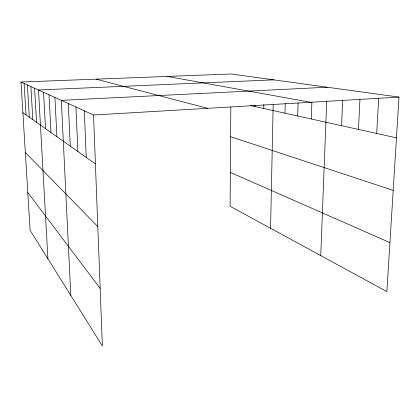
<?xml version="1.0" encoding="UTF-8"?>
<svg xmlns="http://www.w3.org/2000/svg" width="420" height="420" viewBox="0 0 420 420"><rect width="100%" height="100%" fill="white"/><g stroke="black" fill="none" stroke-linecap="round" stroke-linejoin="round"><path stroke-width="0.63" d="M230.822 106.958L230.113 206.278L386.883 291.596L399 97.094L231.058 73.988L21 82.031L30.114 230.281L102.37 346.012L93.55 115.012L21 82.031M254.924 106.544L254.945 105.242M263.755 108.491L263.828 104.591M270.564 228.291L273.168 104.669M284.975 113.185L285.217 103.488M297.701 115.999L298.084 102.916M311.315 119.007L311.887 102.097M320.749 255.607L326.729 100.842M341.576 125.695L342.683 100.427M358.454 129.428L359.935 99.566M376.698 133.465L378.656 98.243M93.55 115.012L399 97.094M327.254 87.224L61.325 100.359L70.802 295.449M273.688 79.858L38.483 89.98L47.922 258.799M167.286 76.43L310.674 102.275M250.724 105.614L396.464 137.834M96.101 79.154L207.659 108.318M230.612 136.71L393.188 190.376M230.354 172.421L389.933 242.624M22.885 112.681L95.419 163.905M25.331 152.523L97.808 226.564M27.788 192.491L100.17 288.425M24.124 83.449L26.024 114.896M27.416 84.945L29.332 117.238M34.577 88.2L36.529 122.314M30.896 86.531L32.828 119.705M43.544 92.279L45.523 128.667M49.004 94.763L50.988 132.531M54.915 97.445L56.9 136.705M68.302 103.535L70.277 146.155M75.936 107L77.889 151.526M84.31 110.812L86.231 157.416"/></g></svg>
